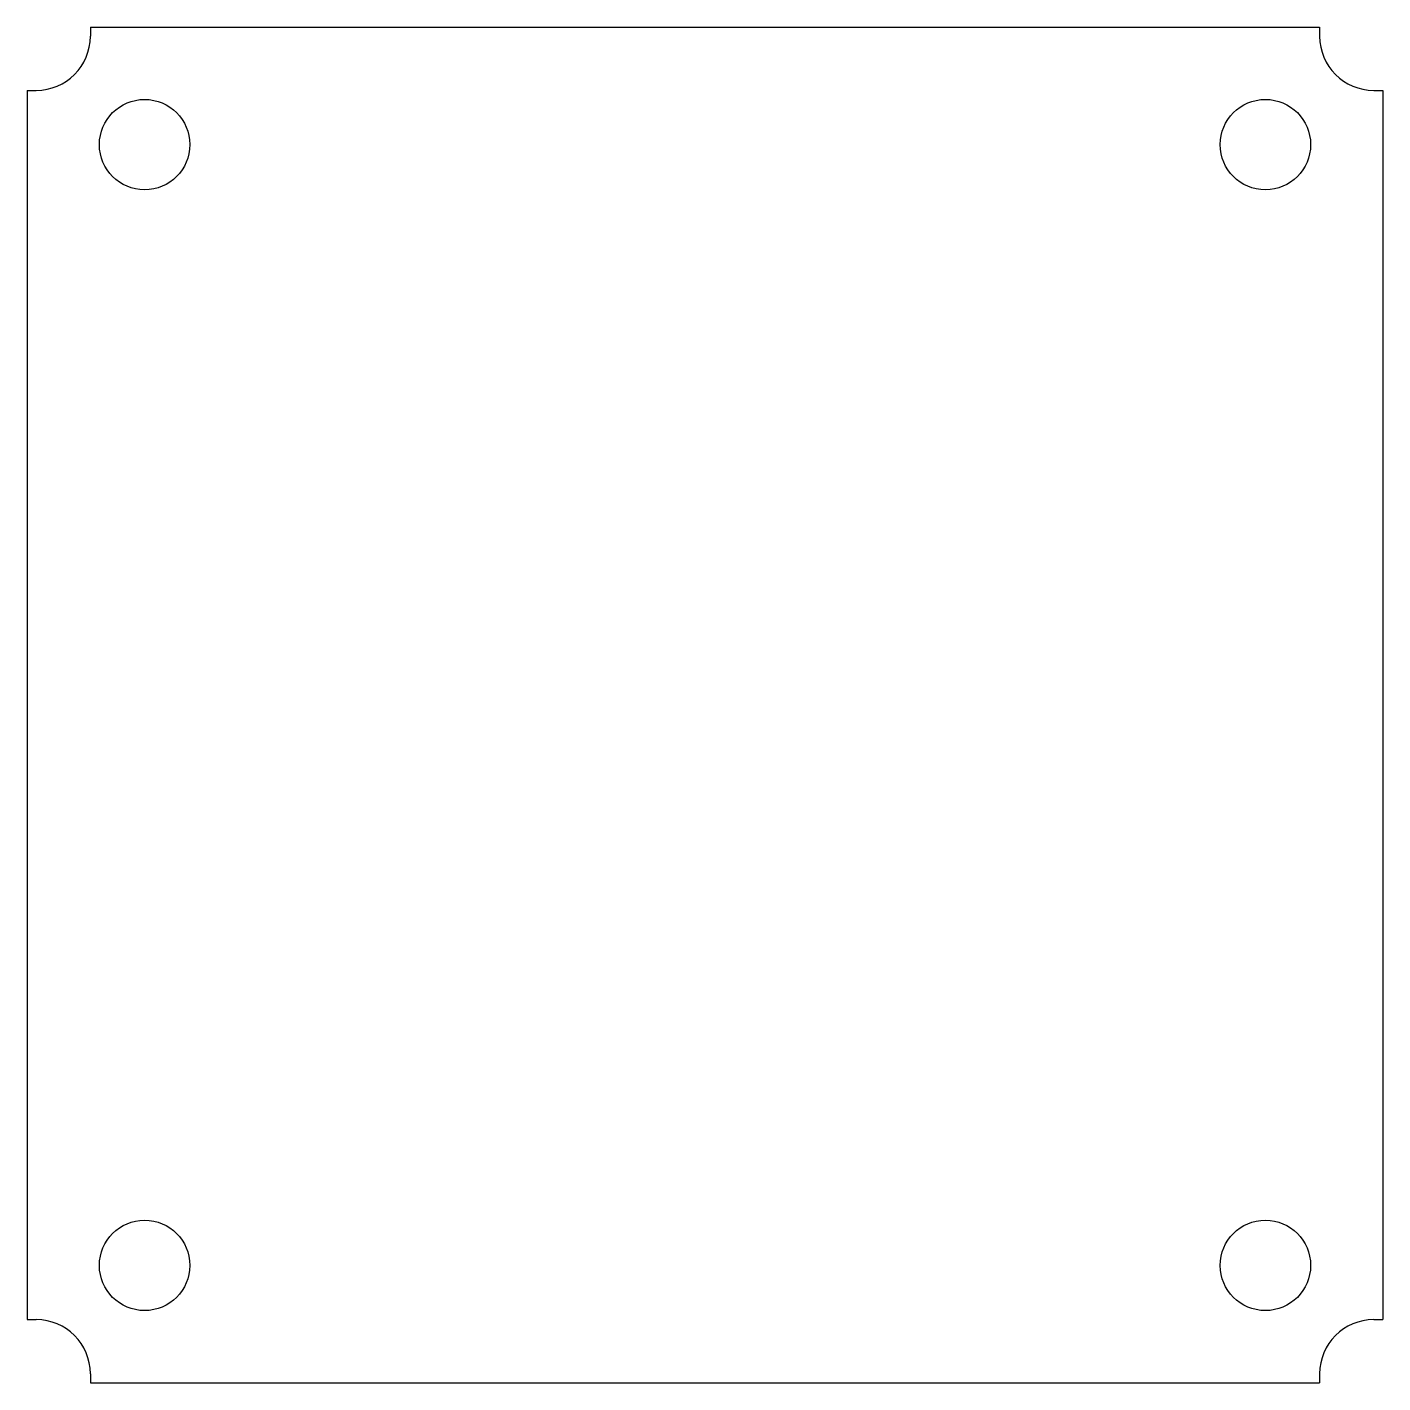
# Model space of a CAD drawing. Header units: millimetres. Extents: x -37.5 to 37.5, y -37.5 to 37.5.
import ezdxf

# ---------------------------------------------------------------- set-up
doc = ezdxf.new("R2010")
doc.units = ezdxf.units.MM

msp = doc.modelspace()

# ---------------------------------------------------------------- linework, layer by layer
at = {"color": 7, "linetype": 'Continuous', "lineweight": 25}
for p, q in [((-34, 37.5), (-34, 37)), ((-34, 37.5), (34, 37.5)), ((34, 37.5), (34, 37)), ((-37.5, 34), (-37.5, -34)), ((-37.5, 34), (-37, 34)), ((37, 34), (37.5, 34)), ((37.5, 34), (37.5, -34)), ((-37.5, -34), (-37, -34)), ((37, -34), (37.5, -34)), ((-34, -37), (-34, -37.5)), ((-34, -37.5), (34, -37.5)), ((34, -37), (34, -37.5))]:
    msp.add_line(p, q, dxfattribs=at)
for centre in [(-31, 31), (31, 31), (31, -31), (-31, -31)]:
    msp.add_circle(centre, 2.5, dxfattribs=at)
for centre, start, end in [((-37, 37), 270, 0), ((37, 37), 180, 270), ((-37, -37), 0, 90), ((37, -37), 90, 180)]:
    msp.add_arc(centre, 3, start, end, dxfattribs=at)

doc.saveas('drawing.dxf')
